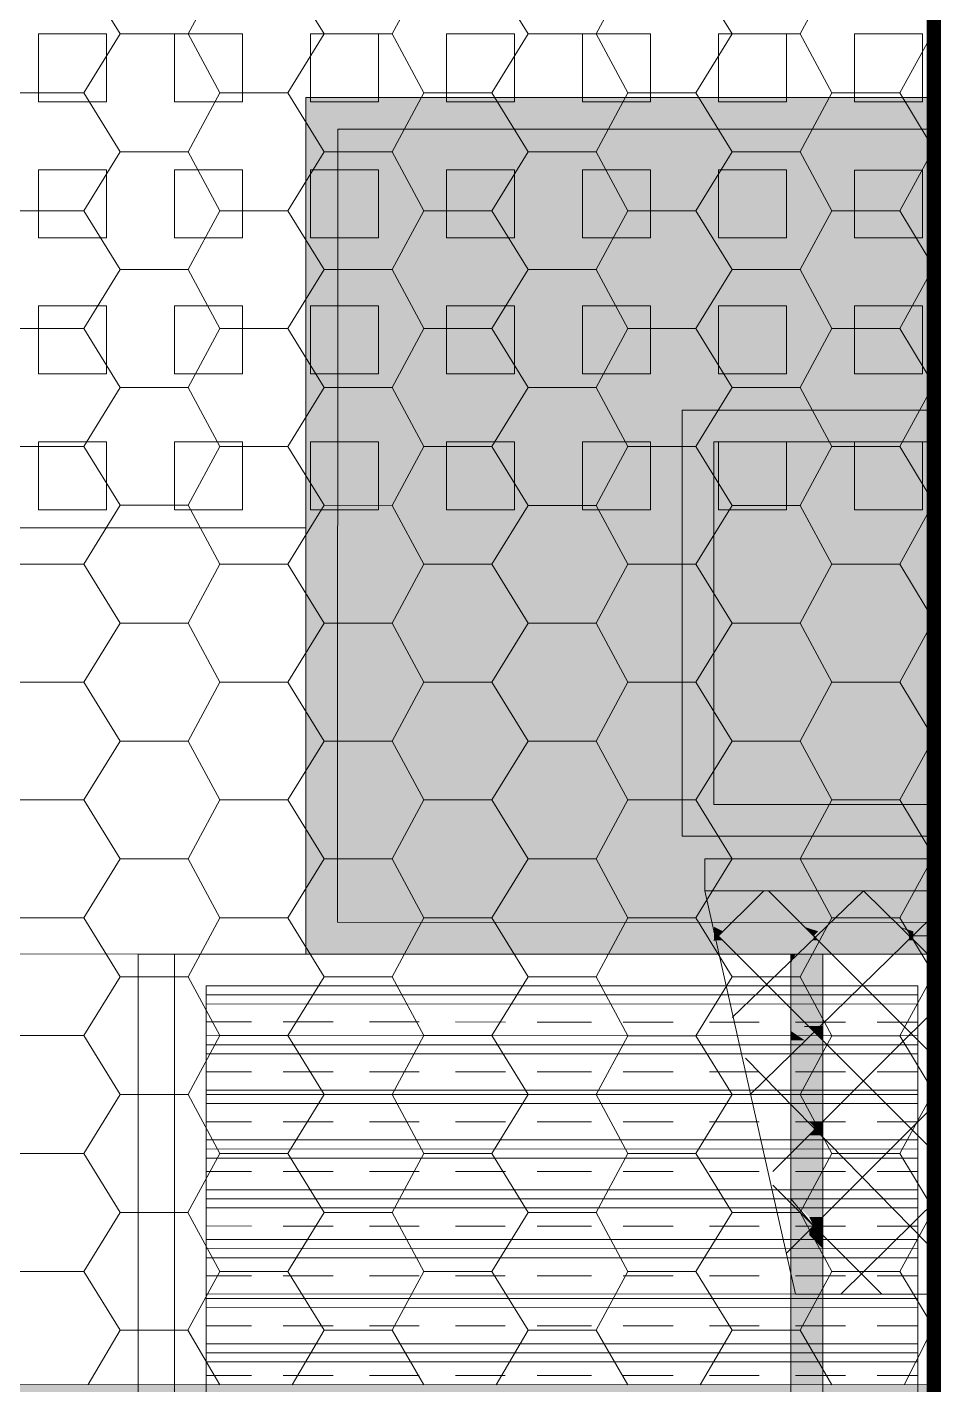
# Model space of a CAD drawing. Extents: x 3377 to 3790, y 1673 to 1846.
# Drawn here: x 3524.454 to 3525.301, y 1752.105 to 1753.372 of the extents above; entities that cross this region are included whole.
import ezdxf

# ---------------------------------------------------------------- set-up
doc = ezdxf.new("R2010")
doc.units = 0
doc.header["$LTSCALE"] = 2
for name, color, linetype, true_color in [('PDF7_0', 7, 'Continuous', 0xc6c6c6), ('PDF7_04-DETALHE', 7, 'Continuous', 0xc6c6c6), ('PDF7_13-CORTE', 7, 'Continuous', 0xe3e3e3)]:
    doc.layers.add(name, color=color, linetype=linetype, true_color=true_color)
doc.layers.add('PDF7_cor 1', color=7, linetype='Continuous')

msp = doc.modelspace()

# ---------------------------------------------------------------- linework, layer by layer
at = {"layer": 'PDF7_0', "color": 7, "lineweight": 0}
msp.add_lwpolyline([(3535.3864, 1752.8449), (3535.4118, 1752.8576, 0.281721), (3525.3159, 1759.0363, 0.281573), (3515.2191, 1752.859), (3515.2488, 1752.8463, -0.281585), (3525.3159, 1759.0067, -0.281456)], format="xyb", close=True, dxfattribs=at)
for points in [[(3535.1368, 1753.0988, 0.27384), (3525.3159, 1758.9051, 0.27384), (3515.4942, 1753.1002), (3515.8454, 1752.9055, -0.273455), (3525.3159, 1758.5073, -0.273821), (3534.7856, 1752.9042), (3534.739, 1752.9889), (3535.0902, 1753.1877), (3535.1368, 1753.0988), (3535.2129, 1752.9042), (3534.6713, 1752.9042, 0.272283), (3525.3158, 1758.4058, 0.272651), (3515.9597, 1752.9055), (3515.8454, 1752.9055), (3515.4434, 1752.9055)], [(3535.086, 1753.1158, 0.272189), (3525.3159, 1758.8713, 0.272189), (3515.545, 1753.1171), (3515.8285, 1752.9563, -0.272462), (3525.3159, 1758.5454), (3525.3159, 1758.8713), (3525.3159, 1758.5454, -0.272294), (3534.8025, 1752.955)]]:
    msp.add_lwpolyline(points, format="xyb", dxfattribs=at)
at = {"layer": 'PDF7_0', "color": 9, "lineweight": 0, "true_color": 0xc1c1c1, "const_width": 0.0423}
msp.add_lwpolyline([(3525.3156, 1754.2082), (3525.3154, 1752.1051), (3525.3153, 1750.0063)], dxfattribs=at)
at = {"layer": 'PDF7_0', "color": 7, "lineweight": 0}
for points in [[(3525.2944, 1754.2082), (3525.3367, 1754.2082), (3525.3366, 1752.1051), (3525.2943, 1752.1051), (3525.2944, 1754.1658)], [(3524.7146, 1752.9049), (3523.0855, 1752.905)], [(3527.5454, 1752.5069), (3523.0855, 1752.5072)], [(3525.2943, 1752.1051), (3525.2941, 1750.0063)]]:
    msp.add_lwpolyline(points, dxfattribs=at)
at = {"layer": 'PDF7_0', "lineweight": 0}
for points in [[(3524.5073, 1753.4211), (3524.5411, 1753.3661), (3524.6046, 1753.3661), (3524.6342, 1753.4211)], [(3524.6977, 1753.4211), (3524.7316, 1753.3661), (3524.795, 1753.3661), (3524.8247, 1753.4211)], [(3524.8881, 1753.4211), (3524.922, 1753.3661), (3524.9855, 1753.3661), (3525.0151, 1753.4211)], [(3525.0785, 1753.4211), (3525.1124, 1753.3661), (3525.1759, 1753.3661), (3525.2055, 1753.4211)], [(3524.4142, 1753.3661), (3524.4438, 1753.3111), (3524.5073, 1753.3111), (3524.5411, 1753.3661)], [(3524.6046, 1753.3661), (3524.6342, 1753.3111), (3524.6977, 1753.3111), (3524.7316, 1753.3661)], [(3524.795, 1753.3661), (3524.8247, 1753.3111), (3524.8881, 1753.3111), (3524.922, 1753.3661)], [(3524.9855, 1753.3661), (3525.0151, 1753.3111), (3525.0785, 1753.3111), (3525.1124, 1753.3661)], [(3525.1759, 1753.3661), (3525.2055, 1753.3111), (3525.269, 1753.3111), (3525.2943, 1753.2688)], [(3525.269, 1753.3111), (3525.2943, 1753.3576)], [(3524.5073, 1753.3111), (3524.5411, 1753.2561), (3524.6046, 1753.2561), (3524.6342, 1753.3111)], [(3524.6977, 1753.3111), (3524.7316, 1753.2561), (3524.795, 1753.2561), (3524.8247, 1753.3111)], [(3524.8881, 1753.3111), (3524.922, 1753.2561), (3524.9854, 1753.2561), (3525.0151, 1753.3111)], [(3525.0785, 1753.3111), (3525.1124, 1753.2561), (3525.1759, 1753.2561), (3525.2055, 1753.3111)], [(3524.4142, 1753.2561), (3524.4438, 1753.2011), (3524.5073, 1753.2011), (3524.5411, 1753.2561)], [(3524.6046, 1753.2561), (3524.6342, 1753.2011), (3524.6977, 1753.2011), (3524.7316, 1753.2561)], [(3524.795, 1753.2561), (3524.8246, 1753.2011), (3524.8881, 1753.2011), (3524.922, 1753.2561)], [(3524.9854, 1753.2561), (3525.0151, 1753.2011), (3525.0785, 1753.2011), (3525.1124, 1753.2561)], [(3525.1759, 1753.2561), (3525.2055, 1753.2011), (3525.269, 1753.2011), (3525.2943, 1753.1587)], [(3525.269, 1753.2011), (3525.2943, 1753.2476)], [(3524.5073, 1753.2011), (3524.5411, 1753.1461), (3524.6046, 1753.1461), (3524.6342, 1753.2011)], [(3524.6977, 1753.2011), (3524.7315, 1753.1461), (3524.795, 1753.1461), (3524.8246, 1753.2011)], [(3524.8881, 1753.2011), (3524.922, 1753.1461), (3524.9854, 1753.1461), (3525.0151, 1753.2011)], [(3525.0785, 1753.2011), (3525.1124, 1753.1461), (3525.1759, 1753.1461), (3525.2055, 1753.2011)], [(3524.4142, 1753.1461), (3524.4438, 1753.0911), (3524.5073, 1753.0911), (3524.5411, 1753.1461)], [(3524.6046, 1753.1461), (3524.6342, 1753.0911), (3524.6977, 1753.0911), (3524.7315, 1753.1461)], [(3524.795, 1753.1461), (3524.8246, 1753.0911), (3524.8881, 1753.0911), (3524.922, 1753.1461)], [(3524.9854, 1753.1461), (3525.0151, 1753.0911), (3525.0785, 1753.0911), (3525.1124, 1753.1461)], [(3525.1759, 1753.1461), (3525.2055, 1753.091), (3525.2689, 1753.091), (3525.2943, 1753.0487)], [(3525.2689, 1753.091), (3525.2943, 1753.1376)], [(3524.5073, 1753.0911), (3524.5411, 1753.0361), (3524.6046, 1753.0361), (3524.6342, 1753.0911)], [(3524.6977, 1753.0911), (3524.7315, 1753.0361), (3524.795, 1753.0361), (3524.8246, 1753.0911)], [(3524.8881, 1753.0911), (3524.922, 1753.0361), (3524.9854, 1753.0361), (3525.0151, 1753.0911)], [(3525.0785, 1753.0911), (3525.1124, 1753.036), (3525.1758, 1753.036), (3525.2055, 1753.091)], [(3524.4142, 1753.0361), (3524.4438, 1752.9811), (3524.5073, 1752.9811), (3524.5411, 1753.0361)], [(3524.6046, 1753.0361), (3524.6342, 1752.9811), (3524.6977, 1752.9811), (3524.7315, 1753.0361)], [(3524.795, 1753.0361), (3524.8246, 1752.9811), (3524.8881, 1752.981), (3524.922, 1753.0361)], [(3524.9854, 1753.0361), (3525.015, 1752.981), (3525.0785, 1752.981), (3525.1124, 1753.036)], [(3525.1758, 1753.036), (3525.2055, 1752.981), (3525.2689, 1752.981), (3525.2943, 1752.9387)], [(3525.2689, 1752.981), (3525.2943, 1753.0276)], [(3524.5073, 1752.9811), (3524.5411, 1752.9261), (3524.6046, 1752.9261), (3524.6342, 1752.9811)], [(3524.6977, 1752.9811), (3524.7315, 1752.9261), (3524.795, 1752.926), (3524.8246, 1752.9811)], [(3524.8881, 1752.981), (3524.9219, 1752.926), (3524.9854, 1752.926), (3525.015, 1752.981)], [(3525.0785, 1752.981), (3525.1124, 1752.926), (3525.1758, 1752.926), (3525.2055, 1752.981)], [(3524.4142, 1752.9261), (3524.4438, 1752.8711), (3524.5073, 1752.8711), (3524.5411, 1752.9261)], [(3524.6046, 1752.9261), (3524.6342, 1752.871), (3524.6977, 1752.871), (3524.7315, 1752.9261)], [(3524.795, 1752.926), (3524.8246, 1752.871), (3524.8881, 1752.871), (3524.9219, 1752.926)], [(3524.9854, 1752.926), (3525.015, 1752.871), (3525.0785, 1752.871), (3525.1124, 1752.926)], [(3525.1758, 1752.926), (3525.2055, 1752.871), (3525.2689, 1752.871), (3525.2943, 1752.8287)], [(3525.2689, 1752.871), (3525.2943, 1752.9175)], [(3524.5073, 1752.8711), (3524.5411, 1752.816), (3524.6046, 1752.816), (3524.6342, 1752.871)], [(3524.6977, 1752.871), (3524.7315, 1752.816), (3524.795, 1752.816), (3524.8246, 1752.871)], [(3524.8881, 1752.871), (3524.9219, 1752.816), (3524.9854, 1752.816), (3525.015, 1752.871)], [(3525.0785, 1752.871), (3525.1124, 1752.816), (3525.1758, 1752.816), (3525.2055, 1752.871)], [(3524.4142, 1752.8161), (3524.4438, 1752.761), (3524.5073, 1752.761), (3524.5411, 1752.816)], [(3524.6046, 1752.816), (3524.6342, 1752.761), (3524.6977, 1752.761), (3524.7315, 1752.816)], [(3524.795, 1752.816), (3524.8246, 1752.761), (3524.8881, 1752.761), (3524.9219, 1752.816)], [(3524.9854, 1752.816), (3525.015, 1752.761), (3525.0785, 1752.761), (3525.1124, 1752.816)], [(3525.1758, 1752.816), (3525.2054, 1752.761), (3525.2689, 1752.761), (3525.2943, 1752.7187)], [(3525.2689, 1752.761), (3525.2943, 1752.8075)], [(3524.5073, 1752.761), (3524.5411, 1752.706), (3524.6046, 1752.706), (3524.6342, 1752.761)], [(3524.6977, 1752.761), (3524.7315, 1752.706), (3524.795, 1752.706), (3524.8246, 1752.761)], [(3524.8881, 1752.761), (3524.9219, 1752.706), (3524.9854, 1752.706), (3525.015, 1752.761)], [(3525.0785, 1752.761), (3525.1124, 1752.706), (3525.1758, 1752.706), (3525.2054, 1752.761)], [(3524.4142, 1752.706), (3524.4438, 1752.651), (3524.5072, 1752.651), (3524.5411, 1752.706)], [(3524.6046, 1752.706), (3524.6342, 1752.651), (3524.6977, 1752.651), (3524.7315, 1752.706)], [(3524.795, 1752.706), (3524.8246, 1752.651), (3524.8881, 1752.651), (3524.9219, 1752.706)], [(3524.9854, 1752.706), (3525.015, 1752.651), (3525.0785, 1752.651), (3525.1124, 1752.706)], [(3525.1758, 1752.706), (3525.2054, 1752.651), (3525.2689, 1752.651), (3525.2943, 1752.6087)], [(3525.2689, 1752.651), (3525.2943, 1752.6975)], [(3524.5072, 1752.651), (3524.5411, 1752.596), (3524.6046, 1752.596), (3524.6342, 1752.651)], [(3524.6977, 1752.651), (3524.7315, 1752.596), (3524.795, 1752.596), (3524.8246, 1752.651)], [(3524.8881, 1752.651), (3524.9219, 1752.596), (3524.9854, 1752.596), (3525.015, 1752.651)], [(3525.0785, 1752.651), (3525.1123, 1752.596), (3525.1758, 1752.596), (3525.2054, 1752.651)], [(3524.4141, 1752.596), (3524.4438, 1752.541), (3524.5072, 1752.541), (3524.5411, 1752.596)], [(3524.6046, 1752.596), (3524.6342, 1752.541), (3524.6977, 1752.541), (3524.7315, 1752.596)], [(3524.795, 1752.596), (3524.8246, 1752.541), (3524.8881, 1752.541), (3524.9219, 1752.596)], [(3524.9854, 1752.596), (3525.015, 1752.541), (3525.0785, 1752.541), (3525.1123, 1752.596)], [(3525.1758, 1752.596), (3525.2054, 1752.541), (3525.2689, 1752.5409), (3525.2943, 1752.4986)], [(3525.2689, 1752.5409), (3525.2943, 1752.5875)], [(3524.5072, 1752.541), (3524.5411, 1752.486), (3524.6046, 1752.486), (3524.6342, 1752.541)], [(3524.6977, 1752.541), (3524.7315, 1752.486), (3524.795, 1752.486), (3524.8246, 1752.541)], [(3524.8881, 1752.541), (3524.9219, 1752.486), (3524.9854, 1752.486), (3525.015, 1752.541)], [(3525.0785, 1752.541), (3525.1123, 1752.4859), (3525.1758, 1752.4859), (3525.2054, 1752.541)], [(3524.4141, 1752.486), (3524.4438, 1752.431), (3524.5072, 1752.431), (3524.5411, 1752.486)], [(3524.6046, 1752.486), (3524.6342, 1752.431), (3524.6976, 1752.431), (3524.7315, 1752.486)], [(3524.795, 1752.486), (3524.8246, 1752.431), (3524.8881, 1752.431), (3524.9219, 1752.486)], [(3524.9854, 1752.486), (3525.015, 1752.4309), (3525.0785, 1752.4309), (3525.1123, 1752.4859)], [(3525.1758, 1752.4859), (3525.2054, 1752.4309), (3525.2689, 1752.4309), (3525.2943, 1752.3886)], [(3525.2689, 1752.4309), (3525.2943, 1752.4775)], [(3524.5072, 1752.431), (3524.5411, 1752.376), (3524.6046, 1752.376), (3524.6342, 1752.431)], [(3524.6976, 1752.431), (3524.7315, 1752.376), (3524.795, 1752.376), (3524.8246, 1752.431)], [(3524.8881, 1752.431), (3524.9219, 1752.3759), (3524.9854, 1752.3759), (3525.015, 1752.4309)], [(3525.0785, 1752.4309), (3525.1123, 1752.3759), (3525.1758, 1752.3759), (3525.2054, 1752.4309)], [(3524.4141, 1752.376), (3524.4438, 1752.321), (3524.5072, 1752.321), (3524.5411, 1752.376)], [(3524.6046, 1752.376), (3524.6342, 1752.321), (3524.6976, 1752.3209), (3524.7315, 1752.376)], [(3524.795, 1752.376), (3524.8246, 1752.3209), (3524.8881, 1752.3209), (3524.9219, 1752.3759)], [(3524.9854, 1752.3759), (3525.015, 1752.3209), (3525.0785, 1752.3209), (3525.1123, 1752.3759)], [(3525.1758, 1752.3759), (3525.2054, 1752.3209), (3525.2689, 1752.3209), (3525.2943, 1752.2786)], [(3525.2689, 1752.3209), (3525.2943, 1752.3675)], [(3524.5072, 1752.321), (3524.5411, 1752.266), (3524.6045, 1752.2659), (3524.6342, 1752.321)], [(3524.6976, 1752.3209), (3524.7315, 1752.2659), (3524.795, 1752.2659), (3524.8246, 1752.3209)], [(3524.8881, 1752.3209), (3524.9219, 1752.2659), (3524.9854, 1752.2659), (3525.015, 1752.3209)], [(3525.0785, 1752.3209), (3525.1123, 1752.2659), (3525.1758, 1752.2659), (3525.2054, 1752.3209)], [(3524.4141, 1752.266), (3524.4437, 1752.2109), (3524.5072, 1752.2109), (3524.5411, 1752.266)], [(3524.6045, 1752.2659), (3524.6342, 1752.2109), (3524.6976, 1752.2109), (3524.7315, 1752.2659)], [(3524.795, 1752.2659), (3524.8246, 1752.2109), (3524.888, 1752.2109), (3524.9219, 1752.2659)], [(3524.9854, 1752.2659), (3525.015, 1752.2109), (3525.0785, 1752.2109), (3525.1123, 1752.2659)], [(3525.1758, 1752.2659), (3525.2054, 1752.2109), (3525.2689, 1752.2109), (3525.2943, 1752.1686)], [(3525.2689, 1752.2109), (3525.2943, 1752.2574)], [(3524.5072, 1752.2109), (3524.5411, 1752.1559), (3524.6045, 1752.1559), (3524.6342, 1752.1051)], [(3524.6045, 1752.1559), (3524.6342, 1752.2109)], [(3524.6976, 1752.2109), (3524.7315, 1752.1559), (3524.795, 1752.1559), (3524.8246, 1752.1051)], [(3524.795, 1752.1559), (3524.8246, 1752.2109)], [(3524.888, 1752.2109), (3524.9219, 1752.1559), (3524.9854, 1752.1559), (3525.015, 1752.1051)], [(3524.9854, 1752.1559), (3525.015, 1752.2109)], [(3525.0785, 1752.2109), (3525.1123, 1752.1559), (3525.1758, 1752.1559), (3525.2054, 1752.1051)], [(3525.1758, 1752.1559), (3525.2054, 1752.2109)], [(3524.5114, 1752.1052), (3524.5411, 1752.1559)], [(3524.7019, 1752.1051), (3524.7315, 1752.1559)], [(3524.8923, 1752.1051), (3524.9219, 1752.1559)], [(3525.0827, 1752.1051), (3525.1123, 1752.1559)], [(3525.2731, 1752.1051), (3525.2943, 1752.1474)]]:
    msp.add_lwpolyline(points, dxfattribs=at)
at = {"layer": 'PDF7_0', "color": 7, "lineweight": 0}
for points in [[(3525.2943, 1752.1051), (3525.2943, 1752.067), (3523.0854, 1752.0672), (3523.0854, 1752.1053)], [(3525.2943, 1752.1051), (3525.3366, 1752.1051), (3525.3364, 1750.0063), (3525.2941, 1750.0063)]]:
    msp.add_lwpolyline(points, close=True, dxfattribs=at)
at = {"layer": 'PDF7_0', "color": 9, "true_color": 0xc1c1c1, "transparency": 33554559}
for points in [[(3525.2943, 1752.1051), (3523.0854, 1752.1053), (3525.2943, 1752.067)], [(3523.0854, 1752.1053), (3525.2943, 1752.067), (3523.0854, 1752.0672)]]:
    msp.add_solid(points, dxfattribs=at)
at = {"layer": 'PDF7_04-DETALHE', "lineweight": 0}
for points in [[(3524.5285, 1753.3661), (3524.5284, 1753.3027), (3524.465, 1753.3027), (3524.465, 1753.3661)], [(3524.6554, 1753.3661), (3524.6554, 1753.3027), (3524.5919, 1753.3027), (3524.5919, 1753.3661)], [(3524.7823, 1753.3661), (3524.7823, 1753.3026), (3524.7189, 1753.3027), (3524.7189, 1753.3661)], [(3524.9093, 1753.3661), (3524.9093, 1753.3026), (3524.8458, 1753.3026), (3524.8458, 1753.3661)], [(3525.0362, 1753.3661), (3525.0362, 1753.3026), (3524.9728, 1753.3026), (3524.9728, 1753.3661)], [(3525.1632, 1753.3661), (3525.1632, 1753.3026), (3525.0997, 1753.3026), (3525.0997, 1753.3661)], [(3525.2901, 1753.3661), (3525.2901, 1753.3026), (3525.2266, 1753.3026), (3525.2266, 1753.3661)], [(3524.5284, 1753.2392), (3524.5284, 1753.1757), (3524.465, 1753.1757), (3524.465, 1753.2392)], [(3524.6554, 1753.2392), (3524.6554, 1753.1757), (3524.5919, 1753.1757), (3524.5919, 1753.2392)], [(3524.7823, 1753.2392), (3524.7823, 1753.1757), (3524.7189, 1753.1757), (3524.7189, 1753.2392)], [(3524.9093, 1753.2392), (3524.9093, 1753.1757), (3524.8458, 1753.1757), (3524.8458, 1753.2392)], [(3525.0362, 1753.2392), (3525.0362, 1753.1757), (3524.9727, 1753.1757), (3524.9727, 1753.2392)], [(3525.1632, 1753.2392), (3525.1632, 1753.1757), (3525.0997, 1753.1757), (3525.0997, 1753.2392)], [(3525.2901, 1753.2391), (3525.2901, 1753.1757), (3525.2266, 1753.1757), (3525.2266, 1753.2391)], [(3524.5284, 1753.1122), (3524.5284, 1753.0488), (3524.465, 1753.0488), (3524.465, 1753.1123)], [(3524.6554, 1753.1122), (3524.6554, 1753.0488), (3524.5919, 1753.0488), (3524.5919, 1753.1122)], [(3524.7823, 1753.1122), (3524.7823, 1753.0488), (3524.7188, 1753.0488), (3524.7189, 1753.1122)], [(3524.9093, 1753.1122), (3524.9093, 1753.0488), (3524.8458, 1753.0488), (3524.8458, 1753.1122)], [(3525.0362, 1753.1122), (3525.0362, 1753.0487), (3524.9727, 1753.0487), (3524.9727, 1753.1122)], [(3525.1632, 1753.1122), (3525.1632, 1753.0487), (3525.0997, 1753.0487), (3525.0997, 1753.1122)], [(3525.2901, 1753.1122), (3525.2901, 1753.0487), (3525.2266, 1753.0487), (3525.2266, 1753.1122)], [(3524.5284, 1752.9853), (3524.5284, 1752.9218), (3524.4649, 1752.9218), (3524.465, 1752.9853)], [(3524.6554, 1752.9853), (3524.6554, 1752.9218), (3524.5919, 1752.9218), (3524.5919, 1752.9853)], [(3524.7823, 1752.9853), (3524.7823, 1752.9218), (3524.7188, 1752.9218), (3524.7188, 1752.9853)], [(3524.9093, 1752.9853), (3524.9093, 1752.9218), (3524.8458, 1752.9218), (3524.8458, 1752.9853)], [(3525.0362, 1752.9853), (3525.0362, 1752.9218), (3524.9727, 1752.9218), (3524.9727, 1752.9853)], [(3525.1631, 1752.9853), (3525.1631, 1752.9218), (3525.0997, 1752.9218), (3525.0997, 1752.9853)], [(3525.2901, 1752.9853), (3525.2901, 1752.9218), (3525.2266, 1752.9218), (3525.2266, 1752.9853)]]:
    msp.add_lwpolyline(points, close=True, dxfattribs=at)
at = {"layer": 'PDF7_04-DETALHE', "color": 7, "lineweight": 0}
msp.add_lwpolyline([(3526.0558, 1750.0062), (3526.056, 1752.507), (3524.558, 1752.5071), (3524.5578, 1750.0063)], dxfattribs=at)
at = {"layer": 'PDF7_04-DETALHE', "lineweight": 0}
for points in [[(3526.039, 1752.507), (3526.0389, 1750.0062), (3524.5917, 1750.0063), (3524.5919, 1752.5071), (3526.039, 1752.507), (3524.8415, 1752.5071)], [(3525.2858, 1752.4775), (3525.2857, 1750.0359), (3524.6213, 1750.0359), (3524.6215, 1752.4775), (3525.2858, 1752.4775), (3524.7442, 1752.4775)], [(3524.6215, 1752.4691), (3525.2858, 1752.469)], [(3524.6215, 1752.4606), (3525.2858, 1752.4605)], [(3524.6215, 1752.4437), (3524.6638, 1752.4437)], [(3524.6934, 1752.4437), (3524.74, 1752.4437)], [(3524.7738, 1752.4437), (3524.8204, 1752.4437)], [(3524.8542, 1752.4437), (3524.9008, 1752.4436)], [(3524.9304, 1752.4436), (3524.9812, 1752.4436)], [(3525.0108, 1752.4436), (3525.0573, 1752.4436)], [(3525.0912, 1752.4436), (3525.1377, 1752.4436)], [(3525.1716, 1752.4436), (3525.2181, 1752.4436)], [(3525.2477, 1752.4436), (3525.2858, 1752.4436)], [(3524.6215, 1752.431), (3525.2858, 1752.4309)], [(3524.6215, 1752.4225), (3525.2858, 1752.4225)], [(3524.6215, 1752.414), (3525.2858, 1752.414)], [(3524.6215, 1752.3971), (3524.6638, 1752.3971)], [(3524.6934, 1752.3971), (3524.74, 1752.3971)], [(3524.7738, 1752.3971), (3524.8204, 1752.3971)], [(3524.8542, 1752.3971), (3524.9008, 1752.3971)], [(3524.9304, 1752.3971), (3524.9812, 1752.3971)], [(3525.0108, 1752.3971), (3525.0573, 1752.3971)], [(3525.0912, 1752.3971), (3525.1377, 1752.3971)], [(3525.1716, 1752.3971), (3525.2181, 1752.3971)], [(3525.2477, 1752.3971), (3525.2858, 1752.3971)], [(3524.6215, 1752.3802), (3525.2858, 1752.3802)], [(3524.6215, 1752.376), (3525.2858, 1752.3759)], [(3524.6215, 1752.3675), (3525.2858, 1752.3675)], [(3524.6215, 1752.3506), (3524.6638, 1752.3506)], [(3524.6934, 1752.3506), (3524.74, 1752.3506)], [(3524.7738, 1752.3506), (3524.8204, 1752.3506)], [(3524.8542, 1752.3506), (3524.9008, 1752.3506)], [(3524.9304, 1752.3506), (3524.9812, 1752.3506)], [(3525.0108, 1752.3505), (3525.0573, 1752.3505)], [(3525.0912, 1752.3505), (3525.1377, 1752.3505)], [(3525.1716, 1752.3505), (3525.2181, 1752.3505)], [(3525.2477, 1752.3505), (3525.2858, 1752.3505)], [(3524.6215, 1752.3336), (3525.2858, 1752.3336)], [(3524.6215, 1752.3252), (3525.2858, 1752.3251)], [(3524.6215, 1752.3167), (3525.2858, 1752.3167)], [(3524.6215, 1752.304), (3524.6638, 1752.304)], [(3524.6934, 1752.304), (3524.74, 1752.304)], [(3524.7738, 1752.304), (3524.8204, 1752.304)], [(3524.8542, 1752.304), (3524.9008, 1752.304)], [(3524.9304, 1752.304), (3524.9811, 1752.304)], [(3525.0108, 1752.304), (3525.0573, 1752.304)], [(3525.0912, 1752.304), (3525.1377, 1752.304)], [(3525.1716, 1752.304), (3525.2181, 1752.304)], [(3525.2477, 1752.304), (3525.2858, 1752.304)], [(3524.6215, 1752.2871), (3525.2858, 1752.2871)], [(3524.6215, 1752.2786), (3525.2858, 1752.2786)], [(3524.6215, 1752.2702), (3525.2858, 1752.2701)], [(3524.6215, 1752.2533), (3524.6638, 1752.2532)], [(3524.6934, 1752.2532), (3524.74, 1752.2532)], [(3524.7738, 1752.2532), (3524.8203, 1752.2532)], [(3524.8542, 1752.2532), (3524.9007, 1752.2532)], [(3524.9304, 1752.2532), (3524.9811, 1752.2532)], [(3525.0108, 1752.2532), (3525.0573, 1752.2532)], [(3525.0912, 1752.2532), (3525.1377, 1752.2532)], [(3525.1716, 1752.2532), (3525.2181, 1752.2532)], [(3525.2477, 1752.2532), (3525.2858, 1752.2532)], [(3524.6215, 1752.2406), (3525.2858, 1752.2405)], [(3524.6215, 1752.2321), (3525.2858, 1752.232)], [(3524.6215, 1752.2236), (3525.2858, 1752.2236)], [(3524.6215, 1752.2067), (3524.6638, 1752.2067)], [(3524.6934, 1752.2067), (3524.7399, 1752.2067)], [(3524.7738, 1752.2067), (3524.8203, 1752.2067)], [(3524.8542, 1752.2067), (3524.9007, 1752.2067)], [(3524.9304, 1752.2067), (3524.9811, 1752.2067)], [(3525.0108, 1752.2067), (3525.0573, 1752.2067)], [(3525.0912, 1752.2067), (3525.1377, 1752.2067)], [(3525.1716, 1752.2067), (3525.2181, 1752.2067)], [(3525.2477, 1752.2067), (3525.2858, 1752.2067)], [(3524.6215, 1752.1898), (3525.2858, 1752.1897)], [(3524.6215, 1752.1855), (3525.2858, 1752.1855)], [(3524.6215, 1752.1771), (3525.2858, 1752.177)], [(3524.6215, 1752.1602), (3524.6638, 1752.1602)], [(3524.6934, 1752.1602), (3524.7399, 1752.1602)], [(3524.7738, 1752.1601), (3524.8203, 1752.1601)], [(3524.8542, 1752.1601), (3524.9007, 1752.1601)], [(3524.9304, 1752.1601), (3524.9811, 1752.1601)], [(3525.0108, 1752.1601), (3525.0573, 1752.1601)], [(3525.0912, 1752.1601), (3525.1377, 1752.1601)], [(3525.1716, 1752.1601), (3525.2181, 1752.1601)], [(3525.2477, 1752.1601), (3525.2858, 1752.1601)], [(3524.6215, 1752.1432), (3525.2858, 1752.1432)], [(3524.6215, 1752.1348), (3525.2858, 1752.1347)], [(3524.6215, 1752.1263), (3525.2858, 1752.1263)], [(3524.6215, 1752.1136), (3524.6638, 1752.1136)], [(3524.6934, 1752.1136), (3524.7399, 1752.1136)], [(3524.7738, 1752.1136), (3524.8203, 1752.1136)], [(3524.8542, 1752.1136), (3524.9007, 1752.1136)], [(3524.9304, 1752.1136), (3524.9811, 1752.1136)], [(3525.0108, 1752.1136), (3525.0573, 1752.1136)], [(3525.0912, 1752.1136), (3525.1377, 1752.1136)], [(3525.1716, 1752.1136), (3525.2181, 1752.1136)], [(3525.2477, 1752.1136), (3525.2858, 1752.1136)]]:
    msp.add_lwpolyline(points, dxfattribs=at)
at = {"layer": 'PDF7_13-CORTE', "color": 7, "lineweight": 0}
for points in [[(3525.9163, 1752.5071), (3524.7146, 1752.5071), (3524.7146, 1753.3069), (3525.9164, 1753.3068)], [(3525.8867, 1752.5367), (3524.7442, 1752.5368), (3524.7443, 1753.2773), (3525.8868, 1753.2772)], [(3525.0658, 1752.6171), (3525.5651, 1752.6171), (3525.5651, 1753.0149), (3525.0658, 1753.0149)], [(3525.0954, 1752.6467), (3525.5355, 1752.6467), (3525.5355, 1752.9852), (3525.0954, 1752.9853)], [(3525.1673, 1752.5071), (3525.1673, 1752.0078)]]:
    msp.add_lwpolyline(points, close=True, dxfattribs=at)
at = {"layer": 'PDF7_13-CORTE', "lineweight": 0}
for points in [[(3525.0996, 1752.524), (3525.0996, 1752.524), (3525.0996, 1752.524)], [(3525.1885, 1752.524), (3525.1885, 1752.524), (3525.1885, 1752.524)], [(3525.1885, 1752.524), (3525.1885, 1752.524), (3525.1885, 1752.524)], [(3525.2774, 1752.524), (3525.2774, 1752.524), (3525.2774, 1752.524)], [(3525.2774, 1752.524), (3525.2774, 1752.524), (3525.2774, 1752.524)], [(3525.2774, 1752.524), (3525.2774, 1752.524), (3525.2774, 1752.524)], [(3525.1885, 1752.4352), (3525.1885, 1752.4352), (3525.1885, 1752.4352)], [(3525.197, 1752.4394), (3525.197, 1752.4394), (3525.197, 1752.4394)], [(3525.1673, 1752.3209), (3525.1673, 1752.3209), (3525.1673, 1752.3209)], [(3525.1673, 1752.2786), (3525.1673, 1752.2786), (3525.1673, 1752.2786)], [(3525.1673, 1752.2321), (3525.1673, 1752.2321), (3525.1673, 1752.2321)]]:
    msp.add_lwpolyline(points, close=True, dxfattribs=at)
for points in [[(3525.0996, 1752.524), (3525.0996, 1752.524), (3525.0996, 1752.524)], [(3525.0996, 1752.524), (3525.0996, 1752.524), (3525.0996, 1752.524)], [(3525.1885, 1752.524), (3525.1885, 1752.524), (3525.1885, 1752.524)], [(3525.1885, 1752.524), (3525.1885, 1752.524), (3525.1885, 1752.524)], [(3525.1885, 1752.524), (3525.1885, 1752.524), (3525.1885, 1752.524)], [(3525.1885, 1752.524), (3525.1885, 1752.524), (3525.1885, 1752.524)], [(3525.1927, 1752.5198), (3525.1885, 1752.524), (3525.1927, 1752.5198)], [(3525.3705, 1752.524), (3525.2774, 1752.524), (3525.3705, 1752.524)], [(3525.3705, 1752.524), (3525.2816, 1752.524), (3525.3705, 1752.524)], [(3525.197, 1752.4394), (3525.18, 1752.4394), (3525.197, 1752.4394)], [(3525.197, 1752.4267), (3525.1885, 1752.4352), (3525.197, 1752.4267)], [(3525.197, 1752.4352), (3525.197, 1752.4394), (3525.197, 1752.4352)], [(3525.197, 1752.3505), (3525.18, 1752.3505), (3525.197, 1752.3505)], [(3525.1885, 1752.2532), (3525.1673, 1752.2786), (3525.1885, 1752.2532)]]:
    msp.add_lwpolyline(points, dxfattribs=at)
at = {"layer": 'PDF7_13-CORTE', "color": 7, "lineweight": 0}
for points in [[(3525.1969, 1752.0078), (3525.197, 1752.5071)], [(3525.2647, 1752.5071), (3525.5651, 1752.5071)]]:
    msp.add_lwpolyline(points, dxfattribs=at)
at = {"layer": 'PDF7_13-CORTE', "transparency": 33554559}
for points in [[(3525.9164, 1753.3068), (3524.7146, 1753.3069), (3525.9164, 1753.2772)], [(3524.7146, 1753.3069), (3525.9164, 1753.2772), (3524.7146, 1753.2773)], [(3524.7443, 1753.2773), (3524.7146, 1753.2773), (3524.7442, 1752.5368)], [(3524.7146, 1753.2773), (3524.7442, 1752.5368), (3524.7146, 1752.5368)], [(3524.7443, 1753.2773), (3525.8867, 1752.5367), (3524.7442, 1752.5368)], [(3525.8868, 1753.2772), (3524.7443, 1753.2773), (3525.8867, 1752.5367)], [(3525.0954, 1752.5367), (3524.7146, 1752.5368), (3525.0954, 1752.524)], [(3524.7146, 1752.5368), (3525.0954, 1752.524), (3524.7146, 1752.5241)], [(3525.1123, 1752.5367), (3525.0954, 1752.5367), (3525.1123, 1752.5325)], [(3525.0954, 1752.5367), (3525.1123, 1752.5325), (3525.0954, 1752.5325)], [(3525.1758, 1752.5367), (3525.1123, 1752.5367), (3525.18, 1752.5325)], [(3525.1123, 1752.5367), (3525.18, 1752.5325), (3525.1123, 1752.5325)], [(3525.2012, 1752.5367), (3525.1758, 1752.5367), (3525.2012, 1752.5325)], [(3525.1758, 1752.5367), (3525.2012, 1752.5325), (3525.18, 1752.5325)], [(3525.2647, 1752.5367), (3525.2012, 1752.5367), (3525.2689, 1752.5325)], [(3525.2012, 1752.5367), (3525.2689, 1752.5325), (3525.2012, 1752.5325)], [(3525.2943, 1752.5367), (3525.2647, 1752.5367), (3525.2901, 1752.5325)], [(3525.2647, 1752.5367), (3525.2901, 1752.5325), (3525.2689, 1752.5325)], [(3525.2943, 1752.5367), (3525.3662, 1752.5282), (3525.2816, 1752.5283)], [(3525.3578, 1752.5367), (3525.2943, 1752.5367), (3525.3662, 1752.5282)], [(3525.0954, 1752.524), (3524.7146, 1752.5241), (3525.0954, 1752.5198)], [(3524.7146, 1752.5241), (3525.0954, 1752.5198), (3524.7146, 1752.5198)], [(3525.1123, 1752.5325), (3525.0954, 1752.5325), (3525.1039, 1752.5283)], [(3525.0954, 1752.5325), (3525.1039, 1752.5283), (3525.0954, 1752.5283)], [(3525.0954, 1752.5283), (3525.0996, 1752.524), (3525.0954, 1752.524)], [(3525.0996, 1752.524), (3525.0996, 1752.524), (3525.0954, 1752.5283)], [(3525.0996, 1752.524), (3525.0954, 1752.5283), (3525.1039, 1752.5283)], [(3525.0954, 1752.524), (3525.0996, 1752.524), (3525.0996, 1752.524)], [(3525.0996, 1752.524), (3525.0996, 1752.524), (3525.0954, 1752.524)], [(3525.0996, 1752.524), (3525.0954, 1752.524), (3525.0954, 1752.5198)], [(3525.0996, 1752.524), (3525.1039, 1752.5198), (3525.0954, 1752.5198)], [(3525.0954, 1752.524), (3525.0996, 1752.524), (3525.0996, 1752.524)], [(3525.0996, 1752.524), (3525.0996, 1752.524), (3525.0954, 1752.524)], [(3525.1039, 1752.5283), (3525.1885, 1752.524), (3525.0996, 1752.524)], [(3525.0996, 1752.524), (3525.1885, 1752.524), (3525.1885, 1752.524)], [(3525.1885, 1752.524), (3525.1885, 1752.524), (3525.0996, 1752.524)], [(3525.0996, 1752.524), (3525.1885, 1752.524), (3525.1885, 1752.524)], [(3525.1885, 1752.524), (3525.1885, 1752.524), (3525.0996, 1752.524)], [(3525.0996, 1752.524), (3525.1885, 1752.524), (3525.1885, 1752.524)], [(3525.1885, 1752.524), (3525.1885, 1752.524), (3525.0996, 1752.524)], [(3525.0996, 1752.524), (3525.1885, 1752.524), (3525.1885, 1752.524)], [(3525.1885, 1752.524), (3525.1885, 1752.524), (3525.0996, 1752.524)], [(3525.1885, 1752.524), (3525.0996, 1752.524), (3525.1885, 1752.5198)], [(3525.0996, 1752.524), (3525.1885, 1752.5198), (3525.1039, 1752.5198)], [(3525.1123, 1752.5325), (3525.1843, 1752.5283), (3525.1039, 1752.5283)], [(3525.1843, 1752.5283), (3525.1039, 1752.5283), (3525.1885, 1752.524)], [(3525.18, 1752.5325), (3525.1123, 1752.5325), (3525.1843, 1752.5283)], [(3525.2012, 1752.5325), (3525.18, 1752.5325), (3525.1927, 1752.5283)], [(3525.18, 1752.5325), (3525.1927, 1752.5283), (3525.1843, 1752.5283)], [(3525.1885, 1752.524), (3525.1885, 1752.524), (3525.1843, 1752.5283)], [(3525.1885, 1752.524), (3525.1843, 1752.5283), (3525.1927, 1752.5283)], [(3525.1927, 1752.5283), (3525.2774, 1752.524), (3525.1885, 1752.524)], [(3525.1885, 1752.524), (3525.2774, 1752.524), (3525.2774, 1752.524)], [(3525.2774, 1752.524), (3525.2774, 1752.524), (3525.1885, 1752.524)], [(3525.1885, 1752.524), (3525.2774, 1752.524), (3525.2774, 1752.524)], [(3525.2774, 1752.524), (3525.2774, 1752.524), (3525.1885, 1752.524)], [(3525.1885, 1752.524), (3525.2774, 1752.524), (3525.2774, 1752.524)], [(3525.2774, 1752.524), (3525.2774, 1752.524), (3525.1885, 1752.524)], [(3525.1885, 1752.524), (3525.2774, 1752.524), (3525.2774, 1752.524)], [(3525.2774, 1752.524), (3525.2774, 1752.524), (3525.1885, 1752.524)], [(3525.2774, 1752.524), (3525.1885, 1752.524), (3525.2774, 1752.5198)], [(3525.1885, 1752.524), (3525.2774, 1752.5198), (3525.1927, 1752.5198)], [(3525.1885, 1752.524), (3525.1927, 1752.5198), (3525.1885, 1752.5198)], [(3525.2012, 1752.5325), (3525.2774, 1752.5283), (3525.1927, 1752.5283)], [(3525.2774, 1752.5283), (3525.1927, 1752.5283), (3525.2774, 1752.524)], [(3525.2689, 1752.5325), (3525.2012, 1752.5325), (3525.2774, 1752.5283)], [(3525.2901, 1752.5325), (3525.2689, 1752.5325), (3525.2816, 1752.5283)], [(3525.2689, 1752.5325), (3525.2816, 1752.5283), (3525.2774, 1752.5283)], [(3525.2816, 1752.5283), (3525.2774, 1752.5283), (3525.2816, 1752.524)], [(3525.2774, 1752.5283), (3525.2816, 1752.524), (3525.2774, 1752.524)], [(3525.2816, 1752.524), (3525.3705, 1752.524), (3525.2774, 1752.524)], [(3525.2774, 1752.524), (3525.2816, 1752.524), (3525.2816, 1752.524)], [(3525.2774, 1752.524), (3525.3705, 1752.524), (3525.3705, 1752.524)], [(3525.3705, 1752.524), (3525.3705, 1752.524), (3525.2774, 1752.524)], [(3525.2774, 1752.524), (3525.3705, 1752.524), (3525.2816, 1752.524)], [(3525.2774, 1752.524), (3525.2816, 1752.524), (3525.2816, 1752.524)], [(3525.2816, 1752.524), (3525.2816, 1752.524), (3525.2774, 1752.524)], [(3525.2816, 1752.524), (3525.2774, 1752.524), (3525.2816, 1752.5198)], [(3525.2774, 1752.524), (3525.2816, 1752.5198), (3525.2774, 1752.5198)], [(3525.3662, 1752.5282), (3525.2816, 1752.5283), (3525.3705, 1752.524)], [(3525.2816, 1752.5283), (3525.3705, 1752.524), (3525.2816, 1752.524)], [(3525.3705, 1752.524), (3525.2816, 1752.524), (3525.3662, 1752.5198)], [(3525.2816, 1752.524), (3525.3662, 1752.5198), (3525.2816, 1752.5198)], [(3525.0954, 1752.5198), (3524.7146, 1752.5198), (3525.0996, 1752.5071)], [(3524.7146, 1752.5198), (3525.0996, 1752.5071), (3524.7146, 1752.5071)], [(3525.1039, 1752.5198), (3525.0954, 1752.5198), (3525.1166, 1752.5071)], [(3525.0954, 1752.5198), (3525.1166, 1752.5071), (3525.0996, 1752.5071)], [(3525.1885, 1752.5198), (3525.1039, 1752.5198), (3525.1716, 1752.5071)], [(3525.1039, 1752.5198), (3525.1716, 1752.5071), (3525.1166, 1752.5071)], [(3525.1885, 1752.5198), (3525.2054, 1752.5071), (3525.1716, 1752.5071)], [(3525.1927, 1752.5198), (3525.1885, 1752.5198), (3525.2054, 1752.5071)], [(3525.2774, 1752.5198), (3525.1927, 1752.5198), (3525.2604, 1752.5071)], [(3525.1927, 1752.5198), (3525.2604, 1752.5071), (3525.2054, 1752.5071)], [(3525.2774, 1752.5198), (3525.2943, 1752.5071), (3525.2604, 1752.5071)], [(3525.2816, 1752.5198), (3525.2774, 1752.5198), (3525.2943, 1752.5071)], [(3525.3662, 1752.5198), (3525.2816, 1752.5198), (3525.3535, 1752.5071)], [(3525.2816, 1752.5198), (3525.3535, 1752.5071), (3525.2943, 1752.5071)], [(3525.1673, 1752.5071), (3525.1716, 1752.5071), (3525.1673, 1752.4986)], [(3525.1716, 1752.5071), (3525.197, 1752.4986), (3525.1673, 1752.4986)], [(3525.197, 1752.4986), (3525.1673, 1752.4986), (3525.197, 1752.4563)], [(3525.1673, 1752.4986), (3525.197, 1752.4563), (3525.1673, 1752.4563)], [(3525.197, 1752.5071), (3525.1716, 1752.5071), (3525.197, 1752.4986)], [(3525.1673, 1752.4563), (3525.18, 1752.4394), (3525.1673, 1752.4394)], [(3525.197, 1752.4563), (3525.1673, 1752.4563), (3525.197, 1752.4394)], [(3525.1673, 1752.4563), (3525.197, 1752.4394), (3525.18, 1752.4394)], [(3525.1843, 1752.4394), (3525.1843, 1752.4394), (3525.1673, 1752.4394)], [(3525.1843, 1752.4394), (3525.1673, 1752.4394), (3525.18, 1752.4394)], [(3525.1843, 1752.4394), (3525.1673, 1752.4394), (3525.1885, 1752.4352)], [(3525.1673, 1752.4394), (3525.1885, 1752.4352), (3525.1673, 1752.4352)], [(3525.1673, 1752.4352), (3525.1885, 1752.4352), (3525.1885, 1752.4352)], [(3525.1885, 1752.4352), (3525.1885, 1752.4352), (3525.1673, 1752.4352)], [(3525.1885, 1752.4352), (3525.1673, 1752.4352), (3525.18, 1752.4267)], [(3525.1673, 1752.4352), (3525.18, 1752.4267), (3525.1673, 1752.4267)], [(3525.18, 1752.4394), (3525.197, 1752.4394), (3525.1843, 1752.4394)], [(3525.1885, 1752.4352), (3525.197, 1752.4267), (3525.18, 1752.4267)], [(3525.1843, 1752.4394), (3525.197, 1752.4394), (3525.1885, 1752.4352)], [(3525.197, 1752.4394), (3525.197, 1752.4352), (3525.1885, 1752.4352)], [(3525.1885, 1752.4352), (3525.197, 1752.4352), (3525.197, 1752.4267)], [(3525.1885, 1752.4352), (3525.197, 1752.4352), (3525.197, 1752.4352)], [(3525.197, 1752.4352), (3525.197, 1752.4352), (3525.1885, 1752.4352)], [(3525.1673, 1752.4267), (3525.18, 1752.4267), (3525.1673, 1752.4098)], [(3525.18, 1752.4267), (3525.197, 1752.4098), (3525.1673, 1752.4098)], [(3525.18, 1752.4267), (3525.197, 1752.4267), (3525.197, 1752.4267)], [(3525.197, 1752.4267), (3525.197, 1752.4267), (3525.18, 1752.4267)], [(3525.197, 1752.4267), (3525.18, 1752.4267), (3525.197, 1752.4098)], [(3525.197, 1752.4098), (3525.1673, 1752.4098), (3525.197, 1752.3675)], [(3525.1673, 1752.4098), (3525.197, 1752.3675), (3525.1673, 1752.3675)], [(3525.1673, 1752.3675), (3525.18, 1752.3505), (3525.1673, 1752.3505)], [(3525.197, 1752.3675), (3525.1673, 1752.3675), (3525.197, 1752.3505)], [(3525.1673, 1752.3675), (3525.197, 1752.3505), (3525.18, 1752.3505)], [(3525.1843, 1752.3505), (3525.1843, 1752.3505), (3525.1673, 1752.3505)], [(3525.1843, 1752.3505), (3525.1673, 1752.3505), (3525.18, 1752.3505)], [(3525.1843, 1752.3505), (3525.1673, 1752.3505), (3525.1885, 1752.3463)], [(3525.1673, 1752.3505), (3525.1885, 1752.3463), (3525.1673, 1752.3463)], [(3525.1885, 1752.3463), (3525.1673, 1752.3463), (3525.1885, 1752.3421)], [(3525.1673, 1752.3463), (3525.1885, 1752.3421), (3525.1673, 1752.3421)], [(3525.18, 1752.3505), (3525.197, 1752.3505), (3525.1843, 1752.3505)], [(3525.197, 1752.3505), (3525.1843, 1752.3505), (3525.1927, 1752.3463)], [(3525.1843, 1752.3505), (3525.1927, 1752.3463), (3525.1885, 1752.3463)], [(3525.1885, 1752.3463), (3525.1927, 1752.3463), (3525.1885, 1752.3421)], [(3525.1927, 1752.3463), (3525.197, 1752.3421), (3525.1885, 1752.3421)], [(3525.197, 1752.3505), (3525.197, 1752.3463), (3525.1927, 1752.3463)], [(3525.197, 1752.3463), (3525.1927, 1752.3463), (3525.197, 1752.3421)], [(3525.1885, 1752.3421), (3525.1673, 1752.3421), (3525.1843, 1752.3378)], [(3525.1673, 1752.3421), (3525.1843, 1752.3378), (3525.1673, 1752.3378)], [(3525.1673, 1752.3378), (3525.1843, 1752.3378), (3525.1843, 1752.3378)], [(3525.1843, 1752.3378), (3525.1843, 1752.3378), (3525.1673, 1752.3378)], [(3525.1843, 1752.3378), (3525.197, 1752.3209), (3525.1673, 1752.3209)], [(3525.1673, 1752.3209), (3525.1673, 1752.3209), (3525.1673, 1752.3378)], [(3525.1673, 1752.3209), (3525.1673, 1752.3378), (3525.1843, 1752.3378)], [(3525.1885, 1752.3421), (3525.1927, 1752.3378), (3525.1843, 1752.3378)], [(3525.197, 1752.3378), (3525.197, 1752.3378), (3525.1843, 1752.3378)], [(3525.197, 1752.3378), (3525.1843, 1752.3378), (3525.1927, 1752.3378)], [(3525.197, 1752.3378), (3525.1843, 1752.3378), (3525.197, 1752.3209)], [(3525.197, 1752.3421), (3525.1885, 1752.3421), (3525.197, 1752.3378)], [(3525.1885, 1752.3421), (3525.197, 1752.3378), (3525.1927, 1752.3378)], [(3525.1927, 1752.3378), (3525.197, 1752.3378), (3525.197, 1752.3378)], [(3525.1673, 1752.3209), (3525.197, 1752.3209), (3525.197, 1752.3209)], [(3525.197, 1752.3209), (3525.197, 1752.3209), (3525.1673, 1752.3209)], [(3525.197, 1752.3209), (3525.1673, 1752.3209), (3525.197, 1752.2786)], [(3525.1673, 1752.3209), (3525.197, 1752.2786), (3525.1673, 1752.2786)], [(3525.1673, 1752.2786), (3525.197, 1752.2786), (3525.197, 1752.2786)], [(3525.197, 1752.2786), (3525.197, 1752.2786), (3525.1673, 1752.2786)], [(3525.197, 1752.2786), (3525.1673, 1752.2786), (3525.1969, 1752.2617)], [(3525.1673, 1752.2786), (3525.1969, 1752.2617), (3525.1843, 1752.2617)], [(3525.1673, 1752.2786), (3525.1885, 1752.2532), (3525.1673, 1752.2532)], [(3525.1843, 1752.2617), (3525.1969, 1752.2617), (3525.1885, 1752.2532)], [(3525.1969, 1752.2617), (3525.1885, 1752.2532), (3525.1969, 1752.2532)], [(3525.1885, 1752.2532), (3525.1673, 1752.2532), (3525.1843, 1752.249)], [(3525.1673, 1752.2532), (3525.1843, 1752.249), (3525.1673, 1752.249)], [(3525.1843, 1752.249), (3525.1673, 1752.249), (3525.1843, 1752.2447)], [(3525.1673, 1752.249), (3525.1843, 1752.2447), (3525.1673, 1752.2448)], [(3525.1843, 1752.2447), (3525.1969, 1752.2321), (3525.1673, 1752.2321)], [(3525.1673, 1752.2321), (3525.1673, 1752.2321), (3525.1673, 1752.2448)], [(3525.1673, 1752.2321), (3525.1673, 1752.2448), (3525.1843, 1752.2447)], [(3525.1885, 1752.2532), (3525.1969, 1752.249), (3525.1843, 1752.249)], [(3525.1969, 1752.249), (3525.1843, 1752.249), (3525.1969, 1752.2447)], [(3525.1843, 1752.249), (3525.1969, 1752.2447), (3525.1843, 1752.2447)], [(3525.1969, 1752.2447), (3525.1843, 1752.2447), (3525.1969, 1752.2321)], [(3525.1969, 1752.2532), (3525.1885, 1752.2532), (3525.1969, 1752.249)], [(3525.1673, 1752.2321), (3525.1969, 1752.2321), (3525.1969, 1752.2321)], [(3525.1969, 1752.2321), (3525.1969, 1752.2321), (3525.1673, 1752.2321)], [(3525.1969, 1752.2321), (3525.1673, 1752.2321), (3525.1969, 1752.2194)], [(3525.1673, 1752.2321), (3525.1969, 1752.2194), (3525.1673, 1752.2194)], [(3525.1673, 1752.2194), (3525.1716, 1752.1897), (3525.1673, 1752.1897)], [(3525.1969, 1752.2194), (3525.1673, 1752.2194), (3525.1969, 1752.1897)], [(3525.1673, 1752.2194), (3525.1969, 1752.1897), (3525.1716, 1752.1897)], [(3525.1969, 1752.1897), (3525.1673, 1752.1897), (3525.1969, 1752.0078)], [(3525.1673, 1752.1897), (3525.1969, 1752.0078), (3525.1673, 1752.0078)]]:
    msp.add_solid(points, dxfattribs=at)
at = {"layer": 'PDF7_cor 1', "lineweight": 0}
msp.add_lwpolyline([(3525.544, 1752.5663), (3525.087, 1752.5663), (3525.087, 1752.596), (3525.544, 1752.5959)], close=True, dxfattribs=at)
for points in [[(3525.087, 1752.5663), (3525.1716, 1752.1897), (3525.4593, 1752.1897), (3525.544, 1752.5663)], [(3525.0954, 1752.5198), (3525.142, 1752.5663)], [(3525.1123, 1752.4479), (3525.2351, 1752.5663), (3525.4889, 1752.3167)], [(3525.1293, 1752.3759), (3525.3239, 1752.5663)], [(3525.472, 1752.2405), (3525.1462, 1752.5663)], [(3525.1504, 1752.304), (3525.4128, 1752.5663)], [(3525.1631, 1752.2278), (3525.5016, 1752.5663)], [(3525.4339, 1752.1897), (3525.0954, 1752.5283)], [(3525.2139, 1752.1897), (3525.5313, 1752.5028)], [(3525.3408, 1752.1897), (3525.125, 1752.4098)], [(3525.252, 1752.1897), (3525.1504, 1752.2913)]]:
    msp.add_lwpolyline(points, dxfattribs=at)

doc.saveas('drawing.dxf')
